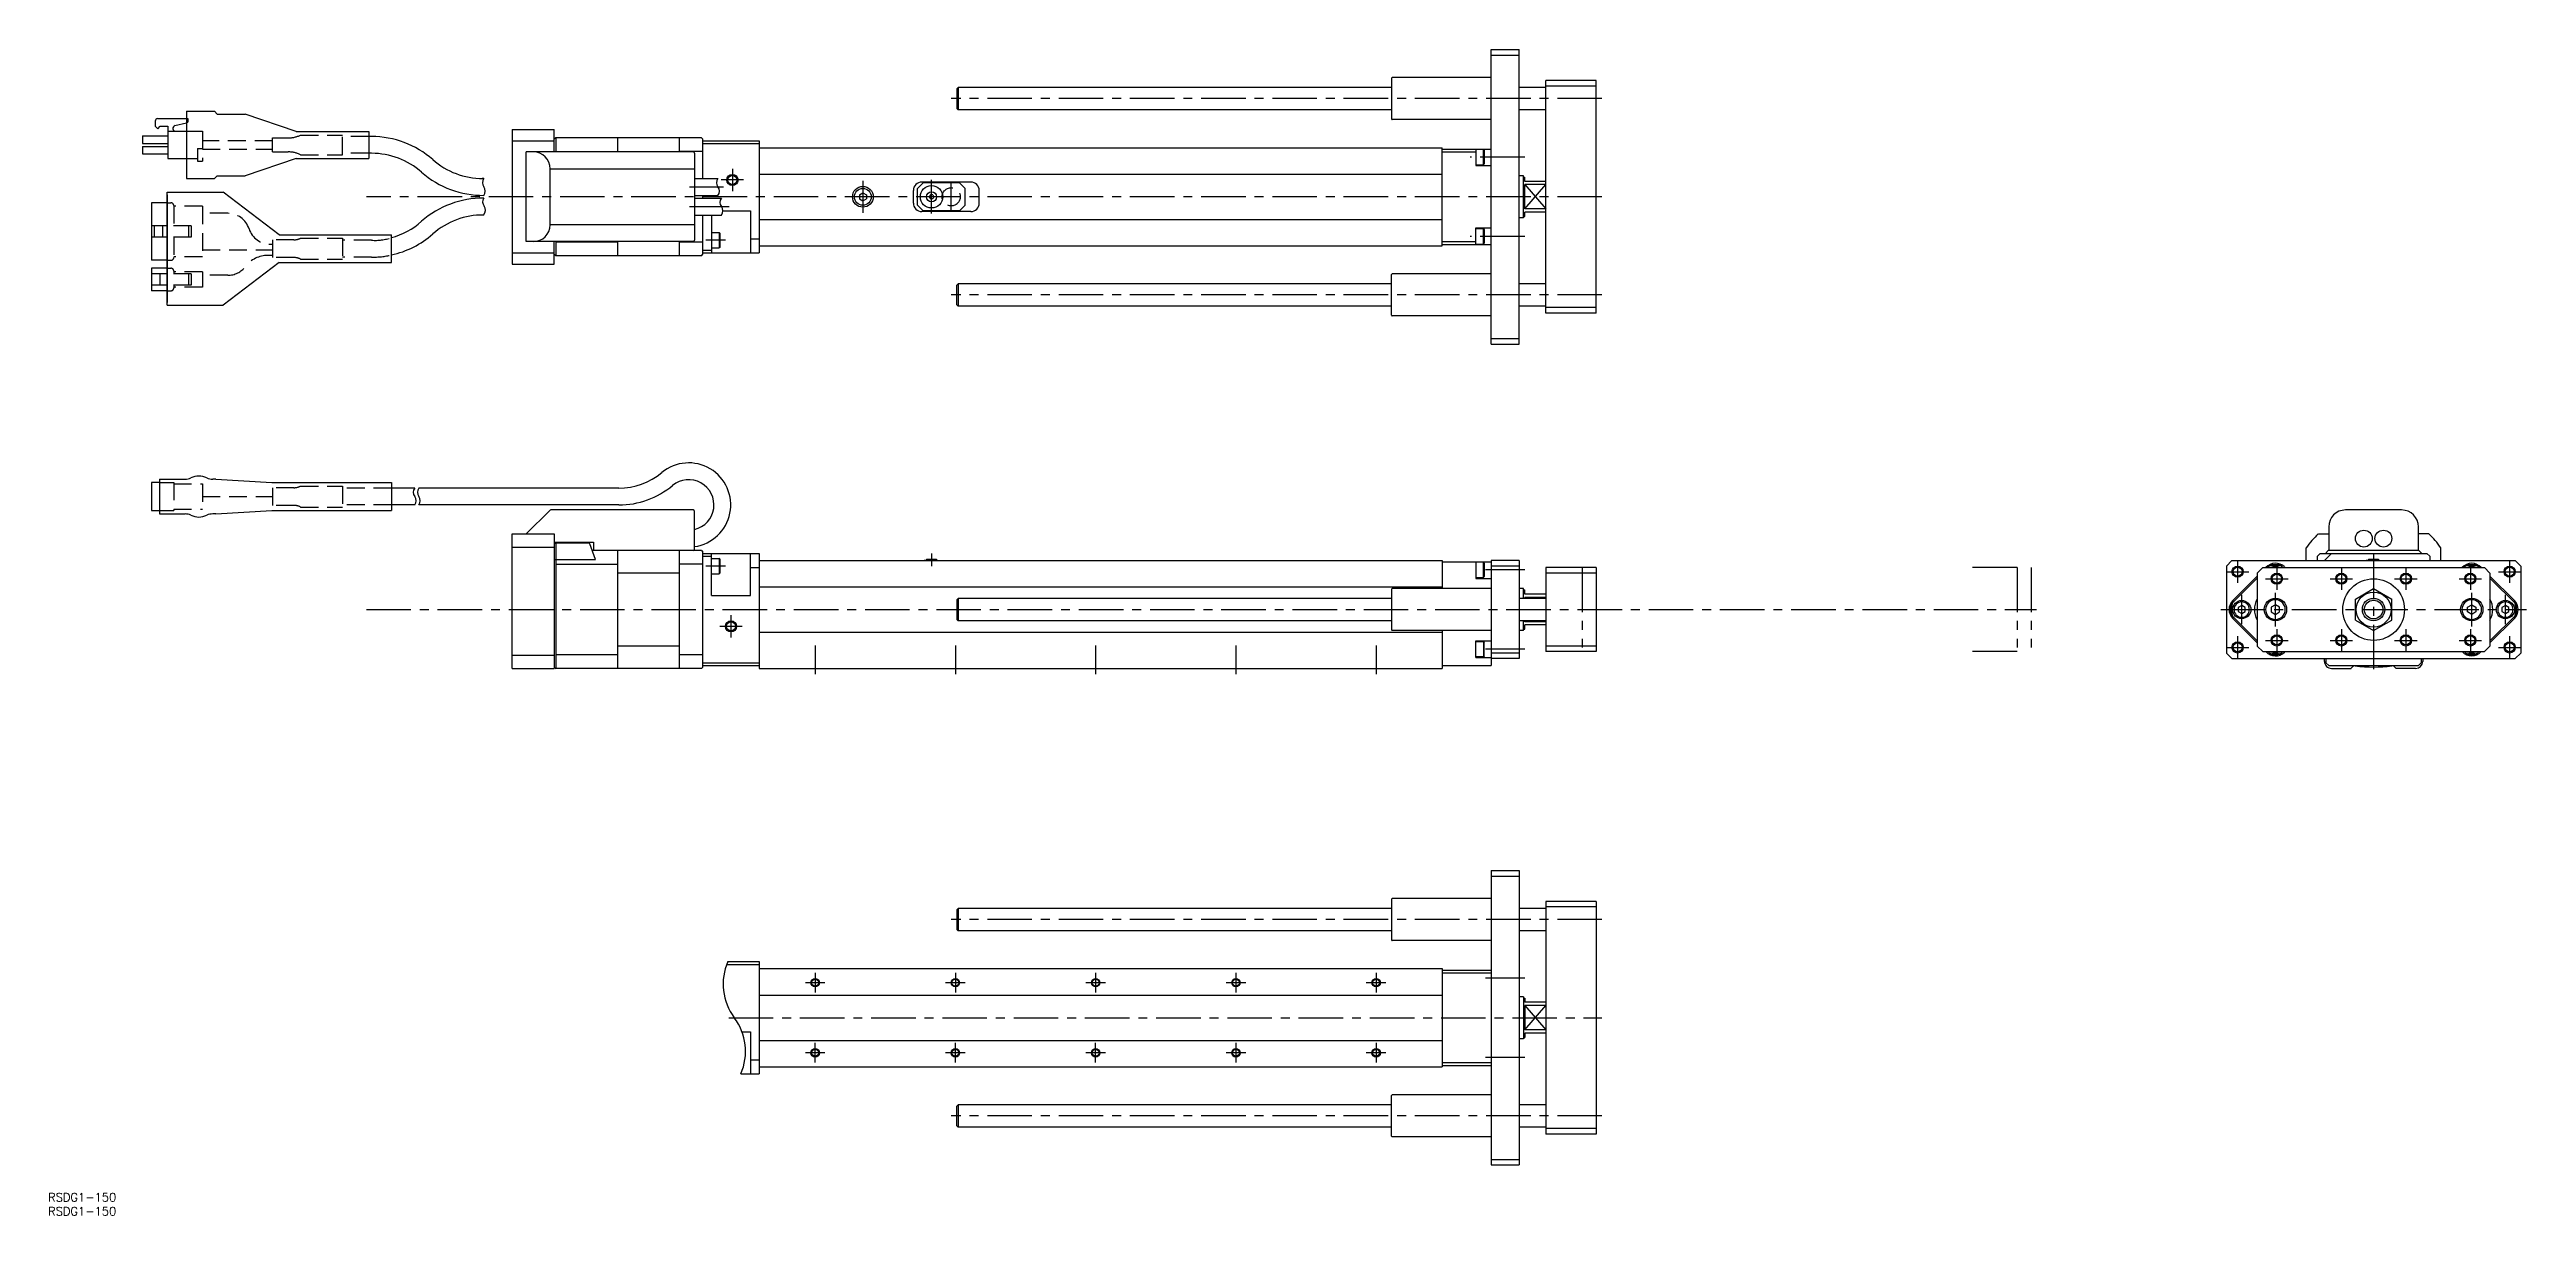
# Model space of a CAD drawing. Extents: x 1 to 884, y -8 to 408.
import ezdxf

# ---------------------------------------------------------------- set-up
doc = ezdxf.new("R2010")
doc.units = 0
doc.header["$LTSCALE"] = 0.5
for name, pattern in [('CENTER', [50.8, 31.75, -6.35, 6.35, -6.35]), ('DASHED', [19.05, 12.7, -6.35]), ('PHANTOM', [63.5, 31.75, -6.35, 6.35, -6.35, 6.35, -6.35])]:
    doc.linetypes.add(name, pattern=pattern)
for name, color, linetype in [('MSM_CENTER', 1, 'CENTER'), ('MSM_CONTINUOUS', 7, 'CONTINUOUS'), ('MSM_DASHED', 4, 'DASHED'), ('MSM_IMAGINARY', 6, 'PHANTOM'), ('MSM_NARROW', 5, 'CONTINUOUS'), ('MSM_PART_NUMBER', 7, 'CONTINUOUS')]:
    doc.layers.add(name, color=color, linetype=linetype)
doc.styles.get("Standard").update_dxf_attribs({"font": 'txt.shx', "height": 3, "bigfont": 'bigfont.shx'})

# ---------------------------------------------------------------- blocks, each defined once
blk = doc.blocks.new('*U2')
at = {"layer": 'MSM_PART_NUMBER'}
blk.add_text('RSDG1-150', height=3, dxfattribs=at).set_placement((0, -3))
blk = doc.blocks.new('*U3')
at = {"layer": 'MSM_PART_NUMBER'}
blk.add_text('RSDG1-150', height=3, dxfattribs=at).set_placement((0, -8))

msp = doc.modelspace()

# ---------------------------------------------------------------- linework, layer by layer
at = {"layer": 'MSM_CENTER'}
for p, q in [((553.99, 390.22), (321.99, 390.22)), ((243.99, 365.22), (243.99, 357.22)), ((526.49, 369.36), (506.99, 369.36)), ((553.99, 355.22), (113.49, 355.22)), ((228.69, 358.72), (240.83, 358.72)), ((247.99, 361.22), (239.99, 361.22)), ((290.49, 360.92), (290.49, 349.52)), ((314.99, 349.22), (314.99, 361.22)), ((321.99, 349.97), (321.99, 360.47)), ((228.69, 351.72), (242.86, 351.72)), ((241.49, 339.72), (234.49, 339.72)), ((526.49, 341.08), (506.99, 341.08)), ((553.99, 320.22), (321.99, 320.22)), ((241.49, 223.54), (234.49, 223.54)), ((314.99, 228.04), (314.99, 223.54)), ((526.49, 222.18), (512.49, 222.18)), ((776.62, 221.54), (784.62, 221.54)), ((780.62, 225.54), (780.62, 217.54)), ((794.62, 223.04), (794.62, 215.04)), ((817.62, 223.04), (817.62, 215.04)), ((829.12, 228.04), (829.12, 185.04)), ((840.62, 223.04), (840.62, 215.04)), ((863.62, 223.04), (863.62, 215.04)), ((863.62, 221.04), (863.62, 217.04)), ((873.62, 221.54), (881.62, 221.54)), ((877.62, 225.54), (877.62, 217.54)), ((782.12, 202.79), (782.12, 213.29)), ((790.62, 219.04), (798.62, 219.04)), ((794.12, 202.04), (794.12, 214.04)), ((813.62, 219.04), (821.62, 219.04)), ((836.62, 219.04), (844.62, 219.04)), ((859.62, 219.04), (867.62, 219.04)), ((861.62, 219.04), (865.62, 219.04)), ((864.12, 202.04), (864.12, 214.04)), ((876.12, 202.79), (876.12, 213.29)), ((113.49, 208.04), (708.99, 208.04)), ((243.49, 198.04), (243.49, 206.04)), ((774.62, 208.04), (883.62, 208.04)), ((247.49, 202.04), (239.49, 202.04)), ((273.49, 195.25), (273.49, 185.04)), ((323.49, 195.25), (323.49, 185.04)), ((373.49, 195.25), (373.49, 185.04)), ((423.49, 195.25), (423.49, 185.04)), ((473.49, 195.25), (473.49, 185.04)), ((776.62, 194.54), (784.62, 194.54)), ((780.62, 198.54), (780.62, 190.54)), ((790.62, 197.04), (798.62, 197.04)), ((794.62, 201.04), (794.62, 193.04)), ((813.62, 197.04), (821.62, 197.04)), ((817.62, 201.04), (817.62, 193.04)), ((836.62, 197.04), (844.62, 197.04)), ((840.62, 201.04), (840.62, 193.04)), ((859.62, 197.04), (867.62, 197.04)), ((863.62, 201.04), (863.62, 193.04)), ((873.62, 194.54), (881.62, 194.54)), ((877.62, 198.54), (877.62, 190.54)), ((526.49, 193.9), (512.49, 193.9)), ((553.99, 97.5), (321.99, 97.5)), ((276.99, 75), (269.99, 75)), ((273.49, 78.5), (273.49, 71.5)), ((326.99, 75), (319.99, 75)), ((323.49, 78.5), (323.49, 71.5)), ((376.99, 75), (369.99, 75)), ((373.49, 78.5), (373.49, 71.5)), ((426.99, 75), (419.99, 75)), ((423.49, 78.5), (423.49, 71.5)), ((476.99, 75), (469.99, 75)), ((473.49, 78.5), (473.49, 71.5)), ((526.49, 76.64), (512.49, 76.64)), ((242.66, 62.5), (553.99, 62.5)), ((273.49, 46.5), (273.49, 53.5)), ((323.49, 46.5), (323.49, 53.5)), ((373.49, 46.5), (373.49, 53.5)), ((423.49, 53.5), (423.49, 46.5)), ((473.49, 53.5), (473.49, 46.5)), ((276.99, 50), (269.99, 50)), ((326.99, 50), (319.99, 50)), ((376.99, 50), (369.99, 50)), ((426.99, 50), (419.99, 50)), ((476.99, 50), (469.99, 50)), ((526.49, 48.36), (512.49, 48.36)), ((553.99, 27.5), (321.99, 27.5))]:
    msp.add_line(p, q, dxfattribs=at)
at = {"layer": 'MSM_CONTINUOUS'}
for p, q in [((514.49, 302.72), (514.49, 407.72)), ((514.49, 407.72), (524.49, 407.72)), ((514.49, 407.72), (524.49, 407.72)), ((524.49, 302.72), (524.49, 407.72)), ((478.99, 397.47), (478.99, 382.97)), ((514.49, 397.72), (479.24, 397.72)), ((514.49, 405.72), (524.49, 405.72)), ((324.49, 394.22), (323.99, 393.72)), ((323.99, 393.72), (323.99, 386.72)), ((478.99, 394.22), (324.49, 394.22)), ((324.49, 394.22), (324.49, 386.22)), ((533.99, 394.22), (524.49, 394.22)), ((533.99, 313.72), (533.99, 396.72)), ((551.99, 396.72), (533.99, 396.72)), ((551.99, 394.72), (533.99, 394.72)), ((551.99, 313.72), (551.99, 396.72)), ((38.18, 382.18), (38.18, 380.38)), ((39.08, 379.48), (38.18, 380.38)), ((39.08, 383.08), (49.31, 383.08)), ((39.08, 379.48), (39.98, 380.38)), ((39.98, 380.38), (42.68, 380.38)), ((42.68, 380.38), (42.68, 368.86)), ((45.24, 380.58), (49.31, 381.62)), ((49.31, 385.72), (49.31, 361.72)), ((49.31, 385.72), (59.31, 385.72)), ((60.31, 384.72), (59.31, 385.72)), ((60.31, 384.72), (70.31, 384.72)), ((88.46, 378.52), (70.31, 384.72)), ((323.99, 386.72), (324.49, 386.22)), ((478.99, 386.22), (324.49, 386.22)), ((514.49, 382.72), (479.24, 382.72)), ((533.99, 386.22), (524.49, 386.22)), ((33.68, 376.96), (42.68, 376.96)), ((33.68, 376.96), (33.68, 374.26)), ((33.68, 374.26), (42.68, 374.26)), ((33.68, 373.18), (42.68, 373.18)), ((33.68, 373.18), (33.68, 370.48)), ((42.68, 378.58), (49.31, 378.58)), ((88.46, 378.52), (114.31, 378.52)), ((114.31, 378.52), (114.31, 368.92)), ((115.33, 376.72), (114.31, 376.72)), ((165.49, 379.22), (180.49, 379.22)), ((165.49, 379.22), (165.49, 331.22)), ((165.49, 375.22), (180.49, 375.22)), ((170.49, 339.22), (170.49, 371.22)), ((229.99, 371.22), (170.49, 371.22)), ((180.49, 371.22), (180.49, 379.22)), ((180.99, 376.22), (180.49, 375.72)), ((180.99, 376.22), (180.99, 371.22)), ((232.99, 376.22), (180.99, 376.22)), ((180.99, 371.39), (202.99, 371.39)), ((202.99, 376.22), (202.99, 371.22)), ((224.99, 376.22), (224.99, 371.22)), ((233.49, 371.39), (224.99, 371.39)), ((232.99, 376.22), (233.49, 375.72)), ((233.49, 361.72), (233.49, 375.72)), ((233.49, 375.22), (253.49, 375.22)), ((233.49, 374.22), (253.49, 374.22)), ((253.49, 375.22), (253.49, 335.22)), ((253.49, 372.72), (496.99, 372.72)), ((496.99, 337.72), (496.99, 372.72)), ((496.99, 372.22), (514.49, 372.22)), ((496.99, 371.22), (508.99, 371.22)), ((508.99, 372.22), (508.99, 366.32)), ((511.79, 372.11), (508.99, 372.11)), ((511.79, 372.11), (511.99, 371.77)), ((511.79, 366.61), (511.79, 372.11)), ((511.99, 371.77), (511.99, 366.96)), ((33.68, 370.48), (42.68, 370.48)), ((42.68, 368.86), (49.31, 368.86)), ((60.31, 362.72), (59.31, 361.72)), ((60.31, 362.72), (70.31, 362.72)), ((88.46, 368.92), (70.31, 362.72)), ((88.46, 368.92), (114.31, 368.92)), ((115.33, 370.72), (114.31, 370.72)), ((178.99, 345.22), (178.99, 365.22)), ((178.99, 365.22), (230.49, 365.22)), ((230.49, 370.72), (230.49, 339.72)), ((253.49, 363.3), (496.99, 363.3)), ((508.99, 366.61), (511.79, 366.61)), ((508.99, 366.32), (514.49, 366.32)), ((511.79, 366.61), (511.99, 366.96)), ((525.99, 362.72), (524.49, 362.72)), ((525.99, 347.72), (525.99, 362.72)), ((525.99, 362.22), (526.49, 362.22)), ((526.49, 360.72), (526.49, 362.22)), ((42.41, 316.52), (42.41, 356.92)), ((42.41, 356.92), (62.41, 356.92)), ((42.41, 355.92), (42.41, 317.52)), ((49.31, 361.72), (59.31, 361.72)), ((82.41, 341.67), (62.41, 356.92)), ((155.38, 361.72), (154.8, 361.72)), ((155.05, 354.72), (155.01, 354.72)), ((230.69, 361.72), (238.83, 361.72)), ((230.69, 355.72), (238.83, 355.72)), ((230.69, 354.72), (240.05, 354.72)), ((233.49, 354.72), (233.49, 355.72)), ((289.24, 355.94), (290.49, 356.67)), ((289.24, 355.94), (289.24, 354.5)), ((289.24, 354.5), (290.49, 353.78)), ((290.49, 356.67), (291.74, 355.94)), ((290.49, 353.78), (291.74, 354.5)), ((291.74, 355.94), (291.74, 354.5)), ((308.49, 352.97), (308.49, 357.47)), ((311.99, 360.22), (309.99, 358.22)), ((309.99, 352.22), (309.99, 358.22)), ((328.99, 360.47), (311.49, 360.47)), ((324.99, 360.22), (311.99, 360.22)), ((314.55, 355.97), (314.12, 355.22)), ((314.12, 355.22), (314.55, 354.47)), ((315.42, 355.97), (314.55, 355.97)), ((315.42, 354.47), (314.55, 354.47)), ((315.42, 355.97), (315.85, 355.22)), ((315.85, 355.22), (315.42, 354.47)), ((326.99, 358.22), (324.99, 360.22)), ((326.99, 352.22), (326.99, 358.22)), ((331.99, 352.97), (331.99, 357.47)), ((533.99, 360.72), (526.49, 360.72)), ((533.99, 359.55), (526.49, 359.55)), ((526.49, 350.89), (526.49, 359.55)), ((36.81, 353.07), (36.81, 332.57)), ((42.41, 353.07), (36.81, 353.07)), ((42.41, 344.82), (36.81, 344.82)), ((37.81, 344.82), (37.81, 340.82)), ((40.81, 344.82), (40.81, 340.82)), ((154.99, 348.72), (155.01, 348.72)), ((230.49, 345.22), (178.99, 345.22)), ((230.69, 348.72), (240.05, 348.72)), ((233.49, 334.72), (233.49, 348.72)), ((236.49, 348.72), (236.49, 335.22)), ((240.55, 350.22), (250.49, 350.22)), ((250.49, 350.22), (250.49, 335.22)), ((253.49, 347.14), (496.99, 347.14)), ((309.99, 352.22), (311.99, 350.22)), ((328.99, 349.97), (311.49, 349.97)), ((324.99, 350.22), (311.99, 350.22)), ((326.99, 352.22), (324.99, 350.22)), ((525.99, 347.72), (524.49, 347.72)), ((525.99, 348.22), (526.49, 348.22)), ((533.99, 350.89), (526.49, 350.89)), ((533.99, 349.72), (526.49, 349.72)), ((526.49, 348.22), (526.49, 349.72)), ((42.41, 340.82), (36.81, 340.82)), ((82.41, 341.67), (122.41, 341.67)), ((122.41, 331.77), (122.41, 341.67)), ((229.99, 339.22), (170.49, 339.22)), ((180.49, 331.22), (180.49, 339.22)), ((180.99, 339.22), (180.99, 334.22)), ((202.99, 339.06), (180.99, 339.06)), ((202.99, 339.22), (202.99, 334.22)), ((224.99, 339.22), (224.99, 334.22)), ((233.49, 339.06), (224.99, 339.06)), ((233.49, 336.22), (236.49, 336.22)), ((236.49, 342.47), (239.29, 342.47)), ((236.49, 336.97), (239.29, 336.97)), ((239.29, 342.47), (239.29, 336.97)), ((239.49, 342.27), (239.29, 342.47)), ((239.49, 337.17), (239.29, 336.97)), ((239.49, 342.27), (239.49, 337.17)), ((250.49, 340.22), (253.49, 340.22)), ((253.49, 337.72), (496.99, 337.72)), ((496.99, 339.22), (508.99, 339.22)), ((496.99, 338.22), (514.49, 338.22)), ((508.99, 338.22), (508.99, 344.12)), ((508.99, 344.12), (514.49, 344.12)), ((511.79, 343.83), (508.99, 343.83)), ((508.99, 338.33), (511.79, 338.33)), ((511.79, 343.83), (511.99, 343.48)), ((511.79, 338.33), (511.79, 343.83)), ((511.79, 338.33), (511.99, 338.68)), ((511.99, 343.48), (511.99, 338.68)), ((42.41, 332.57), (36.81, 332.57)), ((42.41, 329.72), (36.81, 329.72)), ((36.81, 329.72), (36.81, 321.72)), ((42.41, 327.72), (36.81, 327.72)), ((39.81, 327.72), (39.81, 323.72)), ((82.41, 331.77), (62.41, 316.52)), ((82.41, 331.77), (122.41, 331.77)), ((165.49, 335.22), (180.49, 335.22)), ((165.49, 331.22), (180.49, 331.22)), ((180.49, 334.72), (180.99, 334.22)), ((232.99, 334.22), (180.99, 334.22)), ((232.99, 334.22), (233.49, 334.72)), ((233.49, 335.22), (253.49, 335.22)), ((478.99, 312.97), (478.99, 327.47)), ((514.49, 327.72), (479.24, 327.72)), ((42.41, 323.72), (36.81, 323.72)), ((42.41, 321.72), (36.81, 321.72)), ((323.99, 323.72), (324.49, 324.22)), ((323.99, 316.72), (323.99, 323.72)), ((478.99, 324.22), (324.49, 324.22)), ((324.49, 324.22), (324.49, 316.22)), ((533.99, 324.22), (524.49, 324.22)), ((42.41, 316.52), (62.41, 316.52)), ((324.49, 316.22), (323.99, 316.72)), ((478.99, 316.22), (324.49, 316.22)), ((514.49, 312.72), (479.24, 312.72)), ((533.99, 316.22), (524.49, 316.22)), ((551.99, 315.72), (533.99, 315.72)), ((551.99, 313.72), (533.99, 313.72)), ((514.49, 304.72), (524.49, 304.72)), ((514.49, 302.72), (524.49, 302.72)), ((36.81, 253.34), (36.81, 243.34)), ((39.77, 253.34), (36.81, 253.34)), ((39.77, 254.54), (39.77, 242.14)), ((39.77, 254.54), (48.86, 254.54)), ((59.77, 254.54), (58.68, 254.54)), ((59.77, 254.54), (79.77, 253.29)), ((79.77, 253.29), (122.41, 253.29)), ((122.41, 253.29), (122.41, 243.39)), ((130.7, 251.34), (122.41, 251.34)), ((203.47, 251.34), (132.14, 251.34)), ((36.81, 243.34), (39.77, 243.34)), ((39.77, 242.14), (48.86, 242.14)), ((59.77, 242.14), (58.68, 242.14)), ((59.77, 242.14), (79.77, 243.39)), ((79.77, 243.39), (122.41, 243.39)), ((130.7, 245.34), (122.41, 245.34)), ((203.47, 245.34), (132.14, 245.34)), ((178.84, 243.4), (170.49, 235.04)), ((229.99, 243.54), (179.19, 243.54)), ((230.49, 229.54), (230.49, 243.04)), ((839.12, 243.54), (819.12, 243.54)), ((165.49, 235.04), (180.49, 235.04)), ((165.49, 187.04), (165.49, 235.04)), ((165.49, 230.32), (180.49, 230.32)), ((180.49, 235.04), (180.49, 187.04)), ((180.49, 232.04), (194.49, 232.04)), ((180.99, 231.84), (180.49, 231.34)), ((180.99, 231.84), (180.99, 187.04)), ((180.99, 231.84), (192.64, 231.84)), ((195.16, 225.88), (193.11, 231.51)), ((194.49, 232.04), (194.49, 229.04)), ((805.12, 225.54), (805.12, 230.02)), ((809.42, 235.04), (813.12, 235.04)), ((813.12, 237.54), (813.12, 229.04)), ((845.12, 229.04), (845.12, 237.54)), ((848.83, 235.04), (845.12, 235.04)), ((853.12, 225.54), (853.12, 230.02)), ((180.49, 225.88), (195.16, 225.88)), ((180.99, 224.2), (202.99, 224.2)), ((232.99, 229.04), (194.01, 229.04)), ((202.99, 229.04), (202.99, 187.04)), ((202.99, 221.11), (224.99, 221.11)), ((224.99, 229.04), (224.99, 187.04)), ((233.49, 224.2), (224.99, 224.2)), ((232.99, 229.04), (233.49, 228.54)), ((233.49, 187.54), (233.49, 228.54)), ((233.49, 228.04), (253.49, 228.04)), ((233.49, 227.04), (236.49, 227.04)), ((236.49, 213.04), (236.49, 228.04)), ((236.49, 226.29), (239.29, 226.29)), ((236.49, 220.79), (239.29, 220.79)), ((239.29, 226.29), (239.29, 220.79)), ((239.49, 226.09), (239.29, 226.29)), ((239.49, 220.99), (239.29, 220.79)), ((239.49, 226.09), (239.49, 220.99)), ((250.49, 213.04), (250.49, 228.04)), ((250.49, 223.04), (253.49, 223.04)), ((253.49, 228.04), (253.49, 187.04)), ((253.49, 225.54), (314.99, 225.54)), ((313.19, 225.64), (312.31, 225.54)), ((313.19, 226.04), (316.79, 226.04)), ((313.19, 226.04), (313.19, 225.64)), ((313.19, 225.64), (316.79, 225.64)), ((314.99, 225.54), (496.99, 225.54)), ((316.79, 226.04), (316.79, 225.64)), ((316.79, 225.64), (317.67, 225.54)), ((496.99, 225.54), (496.99, 215.54)), ((496.99, 225.04), (514.49, 225.04)), ((508.99, 225.04), (508.99, 219.14)), ((511.79, 224.93), (508.99, 224.93)), ((511.79, 219.43), (511.79, 224.93)), ((511.99, 224.59), (511.79, 224.93)), ((511.99, 224.59), (511.99, 219.78)), ((514.49, 225.54), (514.49, 188.04)), ((524.49, 225.54), (514.49, 225.54)), ((524.49, 223.54), (514.49, 223.54)), ((524.49, 225.54), (524.49, 190.54)), ((533.99, 223.04), (533.99, 193.04)), ((551.99, 223.04), (533.99, 223.04)), ((551.99, 221.04), (533.99, 221.04)), ((551.99, 223.04), (551.99, 193.04)), ((778.62, 225.54), (776.62, 223.54)), ((776.62, 223.54), (776.62, 192.54)), ((778.62, 225.54), (879.62, 225.54)), ((787.62, 221.04), (789.62, 223.04)), ((787.62, 221.04), (787.62, 195.04)), ((789.62, 223.04), (868.62, 223.04)), ((791.45, 223.04), (792.35, 223.94)), ((796.8, 223.04), (795.9, 223.94)), ((797.31, 223.24), (797.51, 223.04)), ((809.12, 227.04), (810.12, 228.04)), ((809.12, 225.54), (809.12, 227.04)), ((810.12, 228.04), (848.12, 228.04)), ((811.62, 225.54), (814.12, 228.04)), ((812.96, 229.04), (811.96, 228.04)), ((845.28, 229.04), (812.96, 229.04)), ((827.32, 225.64), (826.45, 225.54)), ((827.32, 226.04), (827.32, 225.64)), ((827.32, 226.04), (830.92, 226.04)), ((827.32, 225.64), (830.92, 225.64)), ((830.92, 226.04), (830.92, 225.64)), ((830.92, 225.64), (831.72, 225.55)), ((846.28, 228.04), (845.28, 229.04)), ((848.12, 228.04), (849.12, 227.04)), ((849.12, 227.04), (849.12, 225.54)), ((861.45, 223.04), (862.35, 223.94)), ((866.8, 223.04), (865.9, 223.94)), ((870.62, 221.04), (868.62, 223.04)), ((870.62, 221.04), (870.62, 195.04)), ((879.62, 225.54), (881.62, 223.54)), ((881.62, 223.54), (881.62, 192.54)), ((236.49, 213.04), (250.49, 213.04)), ((253.49, 216.12), (496.99, 216.12)), ((323.99, 211.54), (324.49, 212.04)), ((478.99, 212.04), (324.49, 212.04)), ((324.49, 212.04), (324.49, 204.04)), ((478.99, 215.29), (478.99, 200.79)), ((514.49, 215.54), (479.24, 215.54)), ((508.99, 219.43), (511.79, 219.43)), ((508.99, 219.14), (514.49, 219.14)), ((511.79, 219.43), (511.99, 219.78)), ((525.99, 215.54), (524.49, 215.54)), ((533.99, 212.04), (524.49, 212.04)), ((525.99, 212.05), (525.99, 215.54)), ((525.99, 215.04), (526.49, 215.04)), ((526.49, 213.54), (526.49, 215.04)), ((533.99, 213.54), (526.49, 213.54)), ((533.99, 212.37), (526.49, 212.37)), ((526.49, 212.08), (526.49, 212.37)), ((778.22, 209.82), (787.62, 219.22)), ((778.92, 211.22), (787.62, 219.93)), ((822.62, 211.79), (829.12, 215.55)), ((829.12, 215.55), (835.62, 211.79)), ((879.33, 211.22), (870.62, 219.93)), ((880.02, 209.82), (870.62, 219.22)), ((323.99, 211.54), (323.99, 204.54)), ((324.49, 204.04), (323.99, 204.54)), ((478.99, 204.04), (324.49, 204.04)), ((533.99, 204.04), (524.49, 204.04)), ((525.99, 200.54), (525.99, 204.03)), ((526.49, 203.71), (526.49, 204.02)), ((533.99, 203.71), (526.49, 203.71)), ((787.62, 196.86), (778.22, 206.27)), ((778.92, 204.86), (787.62, 196.16)), ((782.12, 209.49), (780.87, 208.76)), ((780.87, 208.76), (780.87, 207.32)), ((780.87, 207.32), (782.12, 206.6)), ((783.37, 208.76), (782.12, 209.48)), ((782.12, 206.6), (783.37, 207.32)), ((783.37, 207.32), (783.37, 208.76)), ((794.12, 209.77), (792.62, 208.91)), ((792.62, 208.91), (792.62, 207.18)), ((792.62, 207.18), (794.12, 206.31)), ((795.62, 208.91), (794.12, 209.77)), ((794.12, 206.31), (795.62, 207.18)), ((795.62, 207.18), (795.62, 208.91)), ((822.62, 204.29), (822.62, 211.79)), ((822.62, 204.29), (829.12, 200.54)), ((829.12, 200.54), (835.62, 204.29)), ((835.62, 204.29), (835.62, 211.79)), ((862.62, 208.91), (864.12, 209.77)), ((862.62, 207.18), (862.62, 208.91)), ((864.12, 206.31), (862.62, 207.18)), ((864.12, 209.77), (865.62, 208.91)), ((865.62, 207.18), (864.12, 206.31)), ((865.62, 208.91), (865.62, 207.18)), ((870.62, 196.86), (880.02, 206.27)), ((879.33, 204.86), (870.62, 196.16)), ((876.12, 209.49), (874.87, 208.76)), ((874.87, 208.76), (874.87, 207.32)), ((874.87, 207.32), (876.12, 206.6)), ((877.37, 208.76), (876.12, 209.48)), ((876.12, 206.6), (877.37, 207.32)), ((877.37, 207.32), (877.37, 208.76)), ((224.99, 194.98), (202.99, 194.98)), ((253.49, 199.96), (496.99, 199.96)), ((514.49, 200.54), (479.24, 200.54)), ((496.99, 200.54), (496.99, 187.04)), ((508.99, 191), (508.99, 196.9)), ((508.99, 196.9), (514.49, 196.9)), ((508.99, 196.65), (511.79, 196.65)), ((511.79, 196.65), (511.99, 196.3)), ((511.79, 196.65), (511.79, 191.15)), ((511.99, 191.45), (511.99, 196.26)), ((525.99, 200.54), (524.49, 200.54)), ((525.99, 201.04), (526.49, 201.04)), ((533.99, 202.54), (526.49, 202.54)), ((526.49, 201.04), (526.49, 202.54)), ((551.99, 195.04), (533.99, 195.04)), ((789.62, 193.04), (787.62, 195.04)), ((868.62, 193.04), (870.62, 195.04)), ((165.49, 191.76), (180.49, 191.76)), ((165.49, 187.04), (180.49, 187.04)), ((180.49, 187.54), (180.99, 187.04)), ((202.99, 191.88), (180.99, 191.88)), ((232.99, 187.04), (180.99, 187.04)), ((233.49, 191.88), (224.99, 191.88)), ((232.99, 187.04), (233.49, 187.54)), ((233.49, 189.04), (253.49, 189.04)), ((233.49, 188.04), (253.49, 188.04)), ((253.49, 187.04), (496.99, 187.04)), ((496.99, 188.04), (514.49, 188.04)), ((511.79, 191.15), (508.99, 191.15)), ((508.99, 190.9), (514.49, 190.9)), ((511.99, 191.5), (511.79, 191.15)), ((524.49, 192.54), (514.49, 192.54)), ((524.49, 190.54), (514.49, 190.54)), ((551.99, 193.04), (533.99, 193.04)), ((778.62, 190.54), (776.62, 192.54)), ((778.62, 190.54), (879.62, 190.54)), ((789.62, 193.04), (868.62, 193.04)), ((792.35, 192.14), (791.45, 193.04)), ((795.9, 192.14), (796.8, 193.04)), ((797.31, 192.84), (797.51, 193.04)), ((811.62, 189.54), (811.62, 190.54)), ((812.12, 190.54), (812.12, 189.04)), ((812.12, 189.04), (813.12, 188.04)), ((813.12, 188.04), (845.12, 188.04)), ((814.12, 187.04), (821.04, 187.04)), ((821.18, 187.1), (821.77, 187.68)), ((837.06, 187.1), (836.48, 187.68)), ((844.12, 187.04), (837.21, 187.04)), ((846.12, 189.04), (845.12, 188.04)), ((846.12, 190.54), (846.12, 189.04)), ((846.62, 190.54), (846.62, 189.54)), ((862.35, 192.14), (861.45, 193.04)), ((865.9, 192.14), (866.8, 193.04)), ((879.62, 190.54), (881.62, 192.54)), ((514.49, 115), (514.49, 10)), ((514.49, 115), (524.49, 115)), ((524.49, 115), (524.49, 10)), ((514.49, 113), (524.49, 113)), ((323.99, 101), (324.49, 101.5)), ((323.99, 101), (323.99, 94)), ((478.99, 101.5), (324.49, 101.5)), ((324.49, 101.5), (324.49, 93.5)), ((478.99, 104.75), (478.99, 90.25)), ((514.49, 105), (479.24, 105)), ((533.99, 101.5), (524.49, 101.5)), ((533.99, 104), (533.99, 21)), ((551.99, 104), (533.99, 104)), ((551.99, 102), (533.99, 102)), ((551.99, 104), (551.99, 21)), ((324.49, 93.5), (323.99, 94)), ((478.99, 93.5), (324.49, 93.5)), ((514.49, 90), (479.24, 90)), ((533.99, 93.5), (524.49, 93.5)), ((241.93, 81.5), (253.49, 81.5)), ((242.33, 82.5), (253.49, 82.5)), ((253.49, 82.5), (253.49, 42.5)), ((253.49, 80), (496.99, 80)), ((496.99, 80), (496.99, 45)), ((496.99, 79.5), (514.49, 79.5)), ((496.99, 78.5), (514.49, 78.5)), ((253.49, 70.58), (496.99, 70.58)), ((525.99, 70), (524.49, 70)), ((525.99, 70), (525.99, 55)), ((525.99, 69.5), (526.49, 69.5)), ((526.49, 69.5), (526.49, 68)), ((533.99, 68), (526.49, 68)), ((533.99, 66.83), (526.49, 66.83)), ((526.49, 66.83), (526.49, 58.17)), ((247.4, 57.5), (250.49, 57.5)), ((250.49, 57.5), (250.49, 42.5)), ((253.49, 54.42), (496.99, 54.42)), ((525.99, 55), (524.49, 55)), ((525.99, 55.5), (526.49, 55.5)), ((533.99, 58.17), (526.49, 58.17)), ((533.99, 57), (526.49, 57)), ((526.49, 57), (526.49, 55.5)), ((250.49, 47.5), (253.49, 47.5)), ((253.49, 45), (496.99, 45)), ((496.99, 46.5), (514.49, 46.5)), ((496.99, 45.5), (514.49, 45.5)), ((246.99, 42.5), (253.49, 42.5)), ((323.99, 31), (324.49, 31.5)), ((323.99, 24), (323.99, 31)), ((478.99, 31.5), (324.49, 31.5)), ((324.49, 31.5), (324.49, 23.5)), ((478.99, 20.25), (478.99, 34.75)), ((514.49, 35), (479.24, 35)), ((533.99, 31.5), (524.49, 31.5)), ((324.49, 23.5), (323.99, 24)), ((478.99, 23.5), (324.49, 23.5)), ((514.49, 20), (479.24, 20)), ((533.99, 23.5), (524.49, 23.5)), ((551.99, 23), (533.99, 23)), ((551.99, 21), (533.99, 21)), ((514.49, 12), (524.49, 12)), ((514.49, 10), (524.49, 10))]:
    msp.add_line(p, q, dxfattribs=at)
for centre, radius in [((243.99, 361.22), 1.62), ((290.49, 355.22), 3.7), ((290.49, 355.22), 3), ((314.99, 355.22), 4), ((314.99, 355.22), 1.8), ((825.62, 233.34), 3), ((832.62, 233.34), 3), ((780.62, 221.54), 1.62), ((877.62, 221.54), 1.62), ((794.12, 208.04), 4), ((794.62, 219.04), 1.62), ((817.62, 219.04), 1.62), ((829.12, 208.04), 11), ((829.12, 208.04), 6.25), ((829.12, 208.04), 4), ((840.62, 219.04), 1.62), ((864.12, 208.04), 4), ((863.62, 219.04), 1.62), ((243.49, 202.04), 1.62), ((782.12, 208.04), 3.25), ((876.12, 208.04), 3.25), ((780.62, 194.54), 1.62), ((794.62, 197.04), 1.62), ((817.62, 197.04), 1.62), ((840.62, 197.04), 1.62), ((863.62, 197.04), 1.62), ((877.62, 194.54), 1.62), ((273.49, 75), 1.23), ((323.49, 75), 1.23), ((373.49, 75), 1.23), ((423.49, 75), 1.23), ((473.49, 75), 1.23), ((273.49, 50), 1.23), ((323.49, 50), 1.23), ((373.49, 50), 1.23), ((423.49, 50), 1.23), ((473.49, 50), 1.23)]:
    msp.add_circle(centre, radius, dxfattribs=at)
for centre, radius, start, end in [((479.37, 397.34), 0.4, 108.7702, 161.22705), ((39.08, 382.18), 0.9, 89.99998, 179.99996), ((45.5, 379.6), 1.01, 104.38142, 270), ((479.37, 383.1), 0.4, 198.773, 251.22986), ((115.33, 343.72), 33, 48.59038, 90), ((172.99, 365.22), 6, 0.00372, 89.99628), ((229.99, 370.72), 0.5, 0, 90), ((115.33, 343.72), 27, 48.59038, 90), ((155.01, 388.72), 33, 228.59038, 270.64192), ((155.01, 388.72), 27, 228.59038, 270), ((155.01, 321.72), 33, 89.47767, 131.40962), ((311.49, 357.47), 3, 90, 180.00001), ((328.99, 357.47), 3, 0, 90), ((115.33, 366.72), 27, 285.20706, 311.40962), ((155.01, 321.72), 27, 89.41461, 131.40962), ((172.99, 345.22), 6, 270, 360), ((311.49, 352.97), 3, 179.99999, 270), ((328.99, 352.97), 3, 270, 0), ((115.33, 366.72), 33, 282.39298, 311.40962), ((229.99, 339.72), 0.5, 270, 0), ((479.37, 327.34), 0.4, 108.77014, 161.227), ((479.37, 313.1), 0.4, 198.77295, 251.2298), ((203.47, 275.34), 24, 270, 309.71514), ((203.47, 275.34), 24, 270, 309.71514), ((203.47, 275.34), 24, 270, 309.71514), ((228.39, 245.34), 15, 278.04785, 129.71514), ((48.86, 259.34), 4.8, 270, 295.26441), ((53.77, 248.94), 6.7, 64.73559, 115.26441), ((58.68, 259.34), 4.8, 244.73559, 270), ((203.47, 275.34), 30, 270, 309.71514), ((228.39, 245.34), 9, 283.4934, 129.71514), ((48.86, 237.34), 4.8, 64.73559, 90), ((53.77, 247.74), 6.7, 244.73559, 295.26441), ((58.68, 237.34), 4.8, 90, 115.26441), ((179.19, 243.04), 0.5, 90, 135), ((229.99, 243.04), 0.5, 0, 90), ((819.12, 237.54), 6, 90, 180), ((839.12, 237.54), 6, 360, 90), ((192.64, 231.34), 0.5, 20, 90), ((829.12, 213.83), 28.95, 132.89162, 145.99774), ((829.12, 213.83), 28.95, 34.00226, 47.10838), ((229.99, 229.54), 0.5, 270, 0), ((794.12, 220.06), 4.5, 45, 138.54428), ((794.12, 208.04), 15.6, 81.74729, 98.25271), ((794.12, 208.04), 16, 83.62483, 96.37517), ((794.12, 220.04), 3.25, 67.38014, 112.61986), ((864.12, 220.06), 4.5, 41.45572, 138.54428), ((864.12, 208.04), 15.6, 81.74729, 98.25271), ((864.12, 208.04), 16, 83.62483, 96.37517), ((864.12, 220.04), 3.25, 67.38014, 112.61986), ((479.37, 215.16), 0.4, 108.7702, 161.22705), ((782.1, 208.04), 4.5, 135, 225), ((794.12, 208.04), 16, 173.62485, 186.37517), ((794.12, 208.04), 15.6, 171.74731, 188.25271), ((782.12, 208.04), 2.75, 0, 359.99971), ((794.12, 208.04), 7.5, 150.07357, 209.92643), ((794.12, 208.04), 3.5, 0, 359.99971), ((864.12, 208.04), 3.5, 180.00029, 180), ((864.12, 208.04), 7.5, 330.07357, 29.92643), ((876.12, 208.04), 2.75, 0, 359.99971), ((876.14, 208.04), 4.5, 315, 45), ((864.12, 208.04), 15.6, 351.74729, 8.25269), ((864.12, 208.04), 16, 353.62483, 6.37515), ((479.37, 200.92), 0.4, 198.773, 251.22986), ((794.12, 196.02), 4.5, 221.45572, 315), ((794.12, 208.04), 15.6, 261.74729, 278.25269), ((794.12, 208.04), 16, 263.62483, 276.37515), ((794.12, 196.04), 3.25, 247.38014, 292.61986), ((814.12, 189.54), 2.5, 179.99999, 270), ((821.04, 187.24), 0.2, 270, 315), ((822.47, 186.98), 1, 82.50737, 135), ((829.12, 237.54), 50, 262.50737, 277.49263), ((835.77, 186.98), 1, 45, 97.49263), ((837.21, 187.24), 0.2, 225, 270), ((844.12, 189.54), 2.5, 270, 0), ((864.12, 196.02), 4.5, 221.45572, 318.54428), ((864.12, 208.04), 15.6, 261.74731, 278.25271), ((864.12, 208.04), 16, 263.62485, 276.37517), ((864.12, 196.04), 3.25, 247.38014, 292.61986), ((479.37, 104.62), 0.4, 108.7702, 161.22705), ((479.37, 90.38), 0.4, 198.773, 251.22986), ((479.37, 34.62), 0.4, 108.77014, 161.227), ((479.37, 20.38), 0.4, 198.77295, 251.2298)]:
    msp.add_arc(centre, radius, start, end, dxfattribs=at)
at = {"layer": 'MSM_DASHED'}
for p, q in [((49.31, 383.08), (49.88, 383.08)), ((49.31, 381.62), (49.88, 381.77)), ((49.88, 383.08), (49.88, 381.77)), ((49.31, 378.58), (55.01, 378.58)), ((53.21, 372.46), (53.21, 367.96)), ((53.21, 372.46), (55.01, 372.46)), ((55.01, 378.58), (55.01, 367.96)), ((80.01, 375.22), (55.01, 375.22)), ((55.01, 372.22), (80.01, 372.22)), ((80.01, 376.22), (85.65, 376.22)), ((80.01, 371.22), (80.01, 376.22)), ((80.01, 371.22), (85.65, 371.22)), ((90.01, 377.22), (105.01, 377.22)), ((105.01, 370.22), (105.01, 377.22)), ((114.31, 376.72), (105.01, 376.72)), ((49.31, 368.86), (53.21, 368.86)), ((53.21, 367.96), (55.01, 367.96)), ((90.01, 370.22), (105.01, 370.22)), ((114.31, 370.72), (105.01, 370.72)), ((42.41, 353.07), (43.81, 353.07)), ((51.01, 344.82), (42.41, 344.82)), ((44.81, 352.07), (44.81, 344.82)), ((55.01, 351.82), (44.81, 351.82)), ((50.01, 344.82), (50.01, 340.82)), ((51.01, 344.82), (51.01, 340.82)), ((55.01, 351.82), (55.01, 333.82)), ((64.04, 349.32), (55.01, 349.32)), ((64.04, 349.32), (63.51, 349.32)), ((51.01, 340.82), (42.41, 340.82)), ((44.81, 340.82), (44.81, 333.57)), ((55.01, 336.32), (80.01, 336.32)), ((79.24, 338.32), (80.01, 338.32)), ((87.64, 339.87), (80.01, 339.87)), ((80.01, 339.87), (80.01, 333.57)), ((90.01, 340.47), (105.01, 340.47)), ((105.01, 340.47), (105.01, 332.97)), ((115.33, 339.72), (105.01, 339.72)), ((42.41, 332.57), (43.81, 332.57)), ((42.41, 329.72), (43.81, 329.72)), ((51.01, 327.72), (42.41, 327.72)), ((55.01, 333.82), (44.81, 333.82)), ((44.81, 328.72), (44.81, 327.72)), ((55.01, 328.47), (44.81, 328.47)), ((50.01, 327.72), (50.01, 323.72)), ((51.01, 327.72), (51.01, 323.72)), ((55.01, 328.47), (55.01, 322.97)), ((64.04, 327.22), (55.01, 327.22)), ((64.04, 327.22), (63.51, 327.22)), ((80.01, 334.32), (78.36, 334.32)), ((87.64, 333.57), (80.01, 333.57)), ((90.01, 332.97), (105.01, 332.97)), ((115.33, 333.72), (105.01, 333.72)), ((51.01, 323.72), (42.41, 323.72)), ((42.41, 321.72), (43.81, 321.72)), ((44.81, 323.72), (44.81, 322.72)), ((55.01, 322.97), (44.81, 322.97)), ((39.77, 253.34), (44.81, 253.34)), ((44.81, 253.34), (44.81, 243.34)), ((44.81, 252.84), (55.01, 252.84)), ((55.01, 252.84), (55.01, 243.84)), ((55.01, 248.34), (80.01, 248.34)), ((87.64, 251.49), (80.01, 251.49)), ((80.01, 251.49), (80.01, 245.19)), ((90.01, 252.09), (105.01, 252.09)), ((105.01, 252.09), (105.01, 244.59)), ((122.41, 251.34), (105.01, 251.34)), ((39.77, 243.34), (44.81, 243.34)), ((44.81, 243.84), (55.01, 243.84)), ((87.64, 245.19), (80.01, 245.19)), ((90.01, 244.59), (105.01, 244.59)), ((122.41, 245.34), (105.01, 245.34))]:
    msp.add_line(p, q, dxfattribs=at)
msp.add_circle((321.99, 355.22), 3.25, dxfattribs=at)
for centre, radius, start, end in [((85.65, 386.22), 10, 270, 295.84193), ((85.65, 361.22), 10, 64.15807, 90), ((43.81, 352.07), 1, 0, 90), ((64.04, 341.32), 8, 18.20996, 90), ((79.24, 346.32), 8, 198.20996, 270), ((87.64, 344.87), 5, 270, 298.35764), ((116.66, 356.74), 17.07, 265.52247, 289.68459), ((43.81, 333.57), 1, 270, 0), ((43.81, 328.72), 1, 359.99999, 90), ((64.04, 335.22), 8, 270, 322.73117), ((78.36, 324.32), 10, 90, 142.73117), ((87.64, 328.57), 5, 61.64236, 90), ((116.11, 359.45), 25.74, 268.24373, 284.14925), ((43.81, 322.72), 1, 270, 0.00001), ((87.64, 256.49), 5, 270, 298.35764), ((87.64, 240.19), 5, 61.64236, 90)]:
    msp.add_arc(centre, radius, start, end, dxfattribs=at)
at = {"layer": 'MSM_IMAGINARY'}
for p, q in [((546.99, 223.04), (546.99, 193.04)), ((701.99, 223.04), (683.99, 223.04)), ((701.99, 223.04), (701.99, 193.04)), ((706.99, 223.04), (706.99, 193.04)), ((701.99, 193.04), (683.99, 193.04))]:
    msp.add_line(p, q, dxfattribs=at)
at = {"layer": 'MSM_NARROW'}
for p, q in [((526.49, 359.55), (533.99, 350.89)), ((526.49, 350.89), (533.99, 359.55)), ((526.49, 212.37), (526.76, 212.06)), ((533.73, 212.08), (533.99, 212.37)), ((526.49, 203.71), (526.76, 204.03)), ((533.68, 204.06), (533.99, 203.71)), ((526.49, 66.83), (533.99, 58.17)), ((526.49, 58.17), (533.99, 66.83))]:
    msp.add_line(p, q, dxfattribs=at)
for centre, radius in [((243.99, 361.22), 2), ((780.62, 221.54), 2), ((794.62, 219.04), 2), ((817.62, 219.04), 2), ((840.62, 219.04), 2), ((863.62, 219.04), 2), ((877.62, 221.54), 2), ((243.49, 202.04), 2), ((829.12, 208.04), 3.32), ((780.62, 194.54), 2), ((794.62, 197.04), 2), ((817.62, 197.04), 2), ((840.62, 197.04), 2), ((863.62, 197.04), 2), ((877.62, 194.54), 2), ((273.49, 75), 1.5), ((323.49, 75), 1.5), ((373.49, 75), 1.5), ((423.49, 75), 1.5), ((473.49, 75), 1.5), ((273.49, 50), 1.5), ((323.49, 50), 1.5), ((373.49, 50), 1.5), ((423.49, 50), 1.5), ((473.49, 50), 1.5)]:
    msp.add_circle(centre, radius, dxfattribs=at)
for centre, radius, start, end in [((157.38, 360.23), 2.5, 143.23814, 216.86989), ((157.43, 353.4), 2.5, 148.07597, 216.86989), ((153.38, 357.23), 2.5, 323.08134, 36.86989), ((240.83, 360.22), 2.5, 143.13011, 216.86989), ((236.83, 357.22), 2.5, 323.13011, 36.86989), ((242.05, 353.22), 2.5, 143.13011, 216.86989), ((153.43, 350.4), 2.5, 317.83868, 36.86989), ((238.05, 350.22), 2.5, 323.13011, 36.86989), ((132.7, 249.85), 2.5, 143.27676, 216.86989), ((128.7, 246.85), 2.5, 322.9832, 36.86989), ((134.19, 249.9), 2.5, 144.77663, 216.86989), ((130.19, 246.9), 2.5, 321.44732, 36.86989), ((260.66, 74.5), 20, 156.42184, 216.86989), ((228.66, 50.5), 20, 336.42184, 36.86989)]:
    msp.add_arc(centre, radius, start, end, dxfattribs=at)

# ---------------------------------------------------------------- block references
at = {"layer": 'MSM_CONTINUOUS'}
for name in ['*U2', '*U3']:
    msp.add_blockref(name, (0, 0), dxfattribs=at)

doc.saveas('drawing.dxf')
